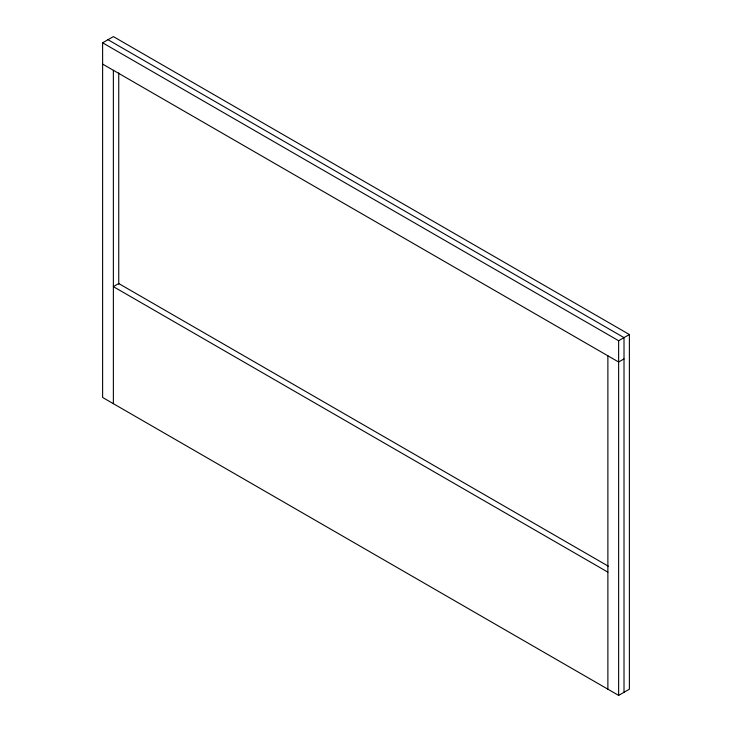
<?xml version="1.0" encoding="UTF-8"?>
<svg xmlns="http://www.w3.org/2000/svg" width="732" height="732" viewBox="0 0 732 732"><rect width="100%" height="100%" fill="white"/><g stroke="black" fill="none" stroke-linecap="round" stroke-linejoin="round"><path stroke-width="1.1" d="M102.617 42.804L113.369 36.6L629.383 334.524L629.383 689.196L618.632 695.4L102.617 397.476L102.617 42.804L618.632 340.728L629.383 334.524M624.012 358.909L618.632 362.011L102.617 64.087M107.988 39.702L624.012 337.626L624.012 692.298M608.31 566.193L118.74 283.54L113.369 286.642L607.88 572.149M618.632 340.728L618.632 695.4M607.88 355.798L607.88 689.196M118.74 72.898L118.74 284.126M113.369 70.29L113.369 403.689"/></g></svg>
